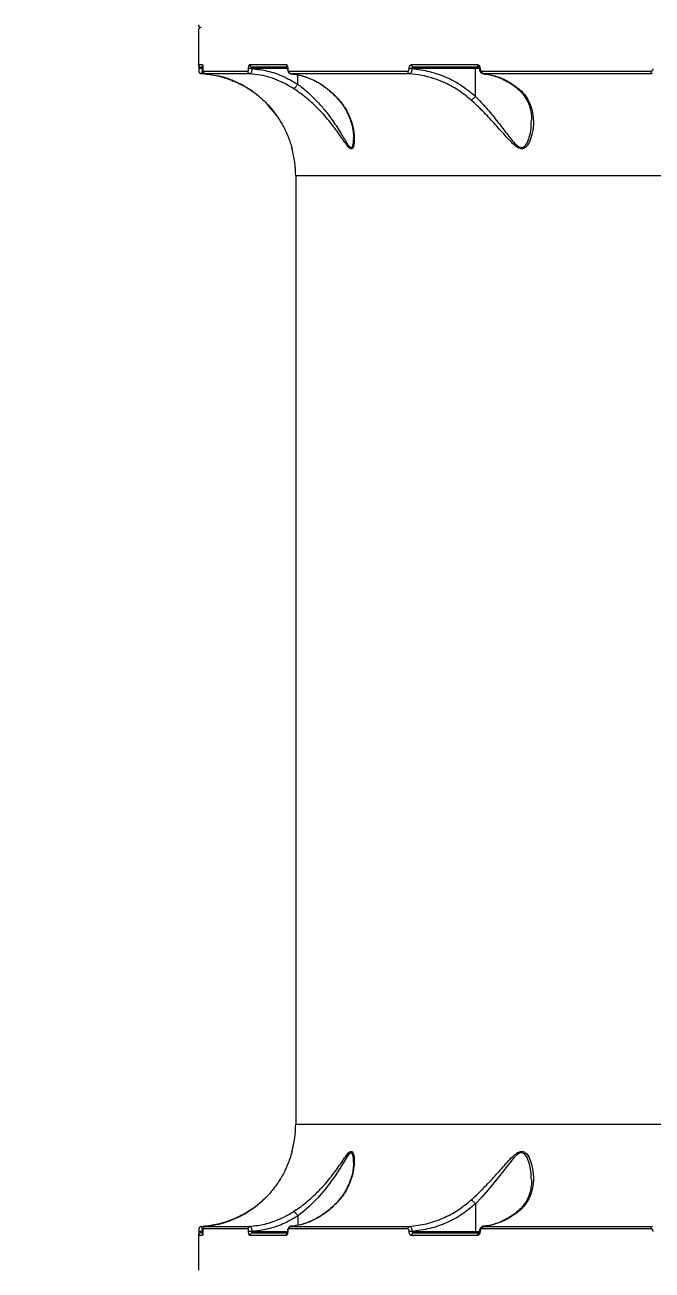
# Model space of a CAD drawing. Header units: millimetres. Extents: x -8422 to 28150, y -6982 to 5510.
# Drawn here: x -1076.4 to -831.5, y 20 to 506 of the extents above; entities that cross this region are included whole.
import ezdxf

# ---------------------------------------------------------------- set-up
doc = ezdxf.new("R2010")
doc.units = ezdxf.units.MM
for name, color, linetype in [('DIKOM_ОБЪЕКТ', 7, 'Continuous'), ('DIKOM_РАЗМЕР_ЗОНА', 7, 'Continuous'), ('DIKOM_РАЗМЕР_ОБЪЕКТА', 7, 'Continuous')]:
    doc.layers.add(name, color=color, linetype=linetype)
doc.styles.add('style1', font='arial.ttf', dxfattribs={"width": 0.8})
doc.dimstyles.new('1-50', dxfattribs={"dimtxt": 300, "dimasz": 200, "dimexe": 100, "dimexo": 0, "dimgap": 100, "dimtad": 1, "dimdec": 0, "dimtxsty": 'style1', "dimcen": 0, "dimclrd": 7, "dimclre": 7, "dimadec": 1, "dimazin": 2, "dimtfac": 1, "dimtdec": 0, "dimtmove": 1, "dimatfit": 3, "dimfxl": 0, "dimlwd": 25, "dimlwe": 18, "dimarcsym": 0})

# ---------------------------------------------------------------- blocks, each defined once
blk = doc.blocks.new('*D0')
at = {"layer": 'Defpoints', "color": 0, "transparency": 16777216}
for p in [(1363.27, 4015), (-6010.96, -2710.04), (-2661.52, -2710.04)]:
    blk.add_point(p, dxfattribs=at)
at = {"layer": 'DIKOM_РАЗМЕР_ОБЪЕКТА', "color": 7, "lineweight": 18, "transparency": 16777216}
for p, q in [((1363.27, 4015), (-6110.96, 4015)), ((-2661.52, -2710.04), (-6110.96, -2710.04))]:
    blk.add_line(p, q, dxfattribs=at)
at = {"layer": 'DIKOM_РАЗМЕР_ОБЪЕКТА', "color": 7, "lineweight": 25, "transparency": 16777216}
blk.add_line((-6010.96, 3815), (-6010.96, -2510.04), dxfattribs=at)
at = {"layer": 'DIKOM_РАЗМЕР_ОБЪЕКТА', "color": 7, "transparency": 16777216}
for points in [[(-6044.3, 3815), (-5977.63, 3815), (-6010.96, 4015)], [(-6044.3, -2510.04), (-5977.63, -2510.04), (-6010.96, -2710.04)]]:
    blk.add_solid(points, dxfattribs=at)
at = {"layer": 'DIKOM_РАЗМЕР_ОБЪЕКТА', "color": 0, "transparency": 16777216, "insert": (-6264.14, 652.48), "char_height": 300, "attachment_point": 5, "rotation": 90, "style": 'style1'}
blk.add_mtext('6700', dxfattribs=at)
blk = doc.blocks.new('*D1')
at = {"layer": 'Defpoints', "color": 0, "transparency": 16777216}
for p in [(-5348.28, 1737.01), (6047.45, 1360.22), (6047.45, -3315.33)]:
    blk.add_point(p, dxfattribs=at)
at = {"layer": 'DIKOM_РАЗМЕР_ОБЪЕКТА', "color": 7, "lineweight": 18, "transparency": 16777216}
for p, q in [((-5348.28, 1737.01), (-5348.28, -3415.33)), ((6047.45, 1360.22), (6047.45, -3415.33))]:
    blk.add_line(p, q, dxfattribs=at)
at = {"layer": 'DIKOM_РАЗМЕР_ОБЪЕКТА', "color": 7, "lineweight": 25, "transparency": 16777216}
blk.add_line((-5148.28, -3315.33), (5847.45, -3315.33), dxfattribs=at)
at = {"layer": 'DIKOM_РАЗМЕР_ОБЪЕКТА', "color": 7, "transparency": 16777216}
for points in [[(-5148.28, -3282), (-5148.28, -3348.67), (-5348.28, -3315.33)], [(5847.45, -3282), (5847.45, -3348.67), (6047.45, -3315.33)]]:
    blk.add_solid(points, dxfattribs=at)
at = {"layer": 'DIKOM_РАЗМЕР_ОБЪЕКТА', "color": 0, "transparency": 16777216, "insert": (349.59, -3062.16), "char_height": 300, "attachment_point": 5, "style": 'style1'}
blk.add_mtext('11400', dxfattribs=at)
blk = doc.blocks.new('*D2')
at = {"layer": 'Defpoints', "color": 0, "transparency": 16777216}
for p in [(8043.93, 833.91), (-7345.5, 649.01), (8043.93, -5007.33)]:
    blk.add_point(p, dxfattribs=at)
at = {"layer": 'DIKOM_РАЗМЕР_ЗОНА', "color": 7, "lineweight": 18, "transparency": 16777216}
for p, q in [((8043.93, 833.91), (8043.93, -5107.33)), ((-7345.5, 649.01), (-7345.5, -5107.33))]:
    blk.add_line(p, q, dxfattribs=at)
at = {"layer": 'DIKOM_РАЗМЕР_ЗОНА', "color": 7, "lineweight": 25, "transparency": 16777216}
blk.add_line((-7145.5, -5007.33), (7843.93, -5007.33), dxfattribs=at)
at = {"layer": 'DIKOM_РАЗМЕР_ЗОНА', "color": 7, "transparency": 16777216}
for points in [[(-7145.5, -4974), (-7145.5, -5040.67), (-7345.5, -5007.33)], [(7843.93, -4974), (7843.93, -5040.67), (8043.93, -5007.33)]]:
    blk.add_solid(points, dxfattribs=at)
at = {"layer": 'DIKOM_РАЗМЕР_ЗОНА', "color": 0, "transparency": 16777216, "insert": (349.22, -4754.16), "char_height": 300, "attachment_point": 5, "style": 'style1'}
blk.add_mtext('15400', dxfattribs=at)
blk = doc.blocks.new('*D3')
at = {"layer": 'Defpoints', "color": 0, "transparency": 16777216}
for p in [(620.22, 5510), (-7971.96, -4607.49), (-3279.17, -4607.49)]:
    blk.add_point(p, dxfattribs=at)
at = {"layer": 'DIKOM_РАЗМЕР_ЗОНА', "color": 7, "lineweight": 18, "transparency": 16777216}
for p, q in [((620.22, 5510), (-8071.96, 5510)), ((-3279.17, -4607.49), (-8071.96, -4607.49))]:
    blk.add_line(p, q, dxfattribs=at)
at = {"layer": 'DIKOM_РАЗМЕР_ЗОНА', "color": 7, "lineweight": 25, "transparency": 16777216}
blk.add_line((-7971.96, 5310), (-7971.96, -4407.49), dxfattribs=at)
at = {"layer": 'DIKOM_РАЗМЕР_ЗОНА', "color": 7, "transparency": 16777216}
for points in [[(-8005.3, 5310), (-7938.63, 5310), (-7971.96, 5510)], [(-8005.3, -4407.49), (-7938.63, -4407.49), (-7971.96, -4607.49)]]:
    blk.add_solid(points, dxfattribs=at)
at = {"layer": 'DIKOM_РАЗМЕР_ЗОНА', "color": 0, "transparency": 16777216, "insert": (-8225.14, 451.25), "char_height": 300, "attachment_point": 5, "rotation": 90, "style": 'style1'}
blk.add_mtext('10100', dxfattribs=at)

msp = doc.modelspace()

# ---------------------------------------------------------------- linework, layer by layer
at = {"layer": 'DIKOM_ОБЪЕКТ', "color": 7, "linetype": 'Continuous', "lineweight": 15}
for p, q in [((-1008.67, 504), (-1008.67, 490.5)), ((-1008.67, 490.5), (-1007.07, 490.5)), ((-1008.5, 489), (-1008.5, 488.97)), ((-1007.16, 489), (-1008.5, 489)), ((-1007.16, 488.97), (-1008.5, 488.97)), ((-1007.09, 489.5), (-1007.67, 489.5)), ((-1007.16, 489), (-1007.16, 488.97)), ((-1006.91, 489), (-1007.16, 489)), ((-1007.16, 488.97), (-1006.91, 488.93)), ((-1006.91, 489), (-1006.91, 488.9)), ((-1006.91, 489), (-1006.91, 488.9)), ((-1006.91, 489), (-1006.91, 489)), ((-1006.91, 488.9), (-1006.91, 488.9)), ((-1006.8, 487.94), (-989.37, 487.94)), ((-988.48, 486.94), (-1005.87, 486.94)), ((-989.06, 488.95), (-989.06, 489)), ((-987.78, 489), (-989.06, 489)), ((-987.78, 488.95), (-989.06, 488.95)), ((-988.61, 490.5), (-974.4, 490.5)), ((-987.78, 489), (-987.78, 488.95)), ((-973.86, 489), (-987.78, 489)), ((-974.04, 489.5), (-987.65, 489.5)), ((-973.86, 489), (-973.86, 488.92)), ((-973.86, 489), (-973.78, 489)), ((-973.86, 488.92), (-973.78, 488.92)), ((-973.78, 489), (-973.78, 488.92)), ((-973.37, 487.94), (-926.98, 487.94)), ((-926.23, 486.94), (-972.52, 486.94)), ((-969.9, 482.89), (-969.9, 486.51)), ((-926.37, 488.92), (-926.37, 489)), ((-925.24, 489), (-926.37, 489)), ((-925.24, 488.92), (-926.37, 488.92)), ((-925.43, 490.5), (-899.71, 490.5)), ((-925.24, 489), (-925.24, 488.92)), ((-900.44, 489), (-925.24, 489)), ((-898.97, 489.5), (-924.63, 489.5)), ((-900.44, 478.11), (-900.44, 489)), ((-898.97, 489), (-900.44, 489)), ((-898.96, 489), (-898.96, 488.95)), ((-898.96, 489), (-898.7, 489)), ((-898.96, 488.95), (-898.7, 488.95)), ((-898.7, 489), (-898.7, 488.95)), ((-898.02, 487.94), (-832.04, 487.94)), ((-897.43, 486.89), (-896.77, 486.82)), ((-831.5, 486.94), (-897.33, 486.94)), ((-978.1, 470.61), (-981.64, 474.91)), ((-970.67, 447.05), (-970.67, 76.95)), ((-650.52, 447.05), (-970.67, 447.05)), ((-970.67, 76.95), (-650.52, 76.95)), ((-948.11, 62.13), (-948.11, 62.55)), ((-900.44, 45.89), (-900.44, 35)), ((-969.9, 41.11), (-969.9, 37.48)), ((-1008.5, 35.03), (-1008.5, 35)), ((-1007.16, 35.03), (-1008.5, 35.03)), ((-1007.16, 35), (-1008.5, 35)), ((-1007.67, 34.5), (-1007.06, 34.5)), ((-1006.91, 35.07), (-1007.16, 35.03)), ((-1007.16, 35.03), (-1007.16, 35)), ((-1007.16, 35), (-1006.91, 35)), ((-1006.91, 35.1), (-1006.91, 35)), ((-1006.91, 35.1), (-1006.91, 35)), ((-1006.91, 35.1), (-1006.91, 35.1)), ((-1006.91, 35), (-1006.91, 35)), ((-989.37, 36.06), (-1006.8, 36.06)), ((-1005.87, 37.06), (-988.48, 37.06)), ((-989.06, 35), (-989.06, 35.06)), ((-987.78, 35.06), (-989.06, 35.06)), ((-987.78, 35), (-989.06, 35)), ((-987.78, 35.06), (-987.78, 35)), ((-987.78, 35), (-973.86, 35)), ((-987.65, 34.5), (-974.03, 34.5)), ((-973.86, 35.08), (-973.86, 35)), ((-973.86, 35.08), (-973.86, 35.08)), ((-973.86, 35.08), (-973.78, 35.08)), ((-973.86, 35), (-973.78, 35)), ((-973.78, 35.08), (-973.78, 35)), ((-926.98, 36.06), (-973.37, 36.06)), ((-972.52, 37.06), (-926.23, 37.06)), ((-926.37, 35), (-926.37, 35.08)), ((-925.24, 35.08), (-926.37, 35.08)), ((-925.24, 35), (-926.37, 35)), ((-925.24, 35.08), (-925.24, 35)), ((-925.24, 35), (-900.44, 35)), ((-924.63, 34.5), (-898.97, 34.5)), ((-900.44, 35), (-898.99, 35)), ((-898.96, 35.06), (-898.96, 35)), ((-898.96, 35.06), (-898.7, 35.06)), ((-898.96, 35), (-898.7, 35)), ((-898.7, 35.06), (-898.7, 35)), ((-832.04, 36.06), (-898.02, 36.06)), ((-897.33, 37.06), (-831.5, 37.06)), ((-1008.67, 33.5), (-1008.67, 20)), ((-1007.07, 33.5), (-1008.67, 33.5)), ((-974.4, 33.5), (-988.61, 33.5)), ((-899.71, 33.5), (-925.43, 33.5))]:
    msp.add_line(p, q, dxfattribs=at)
at = {"layer": 'DIKOM_ОБЪЕКТ', "color": 7, "linetype": 'Continuous', "lineweight": 15, "flags": 128}
for points in [[(-1007.54, 486.94), (-1007.72, 486.97), (-1007.89, 487.03)], [(-900.28, 489.5), (-900.31, 489.49), (-900.34, 489.46), (-900.37, 489.42), (-900.39, 489.35), (-900.41, 489.28), (-900.43, 489.19), (-900.44, 489.1), (-900.44, 489)], [(-948.11, 62.55), (-948.11, 63.66), (-948.47, 65.31), (-948.87, 65.79), (-949.41, 65.69), (-949.42, 65.69), (-949.61, 65.54), (-950.59, 64.33), (-952.19, 61.75), (-955.28, 56.81), (-958.89, 51.81), (-962.03, 48.15), (-965.49, 44.71), (-967.67, 42.84), (-969.9, 41.12), (-969.9, 41.12), (-969.9, 41.12)], [(-878.7, 55.44), (-878.7, 57.74), (-879.21, 60.95), (-880.26, 63.92), (-881.35, 65.4), (-882.32, 65.82), (-883.25, 65.64), (-883.51, 65.51), (-884.58, 64.72), (-885.61, 63.67), (-887.59, 61.27), (-891.43, 56.32), (-895.47, 51.34), (-897.92, 48.56), (-900.44, 45.89), (-900.44, 45.89), (-900.44, 45.89)], [(-900.28, 34.5), (-900.31, 34.51), (-900.34, 34.54), (-900.37, 34.58), (-900.39, 34.65), (-900.41, 34.72), (-900.43, 34.81), (-900.44, 34.9), (-900.44, 35)]]:
    msp.add_lwpolyline(points, dxfattribs=at)
at = {"layer": 'DIKOM_ОБЪЕКТ', "color": 7, "linetype": 'Continuous', "lineweight": 15}
for centre, radius, start, end in [((-1007.67, 506), 1, 180, 270), ((-1007.67, 504), 1, 90, 180), ((-1007.67, 490.5), 1, 180, 270), ((-1006.07, 490.5), 1, 179.9853, 204.5256), ((-1005.8, 487.94), 0.998, 179.8855, 265.6629), ((-988.38, 487.92), 0.982, 178.8205, 264.3015), ((-987.63, 490.48), 0.977, 178.6311, 268.5653), ((-973.38, 490.49), 1.03, 179.3629, 232.1638), ((-972.4, 487.9), 0.968, 177.8477, 262.962), ((-926.05, 487.86), 0.937, 175.1495, 258.485), ((-924.52, 490.41), 0.917, 174.4158, 263.0303), ((-898.82, 490.39), 0.9, 172.7949, 260.2522), ((-897.1, 487.84), 0.925, 173.5907, 255.1923), ((-831.12, 487.79), 0.928, 170.7148, 245.8918), ((-1010.67, 447.05), 40, 0, 15.4022), ((-1010.67, 76.95), 40, 344.5152, 0), ((-1007.67, 33.5), 1, 90, 180), ((-1005.8, 36.06), 0.998, 94.3381, 180.1152), ((-988.38, 36.08), 0.982, 95.6996, 181.1802), ((-987.63, 33.52), 0.977, 91.4379, 181.3674), ((-973.38, 33.51), 1.03, 127.7006, 180.639), ((-972.4, 36.1), 0.968, 97.039, 182.1529), ((-926.05, 36.14), 0.937, 101.5161, 184.851), ((-924.52, 33.59), 0.918, 96.9731, 185.5824), ((-898.77, 33.6), 0.947, 110.9659, 185.9489), ((-897.1, 36.16), 0.925, 104.8088, 186.4097), ((-831.12, 36.21), 0.929, 114.1094, 189.2854), ((-1006.07, 33.5), 1, 153.2263, 180.0081)]:
    msp.add_arc(centre, radius, start, end, dxfattribs=at)
for points, knots in [([(-1008.51, 490.03), (-1008.51, 489.92), (-1008.5, 489.68), (-1008.5, 489.28), (-1008.5, 489.03), (-1008.5, 488.95)], [0, 0, 0, 0, 0.373523, 0.810569, 1, 1, 1, 1]), ([(-1008.5, 488.97), (-1008.5, 488.86), (-1008.5, 488.62), (-1008.49, 488.29), (-1008.48, 488.05), (-1008.47, 487.91), (-1008.46, 487.8), (-1008.43, 487.66), (-1008.35, 487.45), (-1008.18, 487.21), (-1007.99, 487.09), (-1007.89, 487.03)], [0, 0, 0, 0, 0.12573, 0.273067, 0.436198, 0.541457, 0.605489, 0.6583, 0.741136, 0.860204, 1, 1, 1, 1]), ([(-1007.54, 489.5), (-1007.5, 489.49), (-1007.41, 489.48), (-1007.3, 489.39), (-1007.22, 489.27), (-1007.18, 489.15), (-1007.17, 489.07), (-1007.17, 489.03), (-1007.16, 489)], [0, 0, 0, 0, 0.26856, 0.52289, 0.74262, 0.869101, 0.92425, 1, 1, 1, 1]), ([(-1007.16, 488.97), (-1007.17, 488.87), (-1007.18, 488.53), (-1007.23, 487.97), (-1007.31, 487.4), (-1007.43, 487.01), (-1007.5, 486.97), (-1007.54, 486.94)], [0, 0, 0, 0, 0.094274, 0.312293, 0.541188, 0.77141, 1, 1, 1, 1]), ([(-995.42, 484.18), (-995.75, 484.31), (-997.83, 485.11), (-1001.84, 486.29), (-1005.62, 486.72), (-1007.54, 486.94)], [0, 0, 0, 0, 0.08499, 0.533467, 1, 1, 1, 1]), ([(-1007.07, 490.5), (-1007.07, 490.5), (-1007.05, 490.5), (-1007.01, 490.41), (-1006.96, 490.16), (-1006.93, 489.83), (-1006.91, 489.44), (-1006.91, 489.15), (-1006.91, 489)], [0, 0, 0, 0, 0.039237, 0.287234, 0.495194, 0.671, 0.835313, 1, 1, 1, 1]), ([(-1006.98, 490.12), (-1006.98, 490.12), (-1006.98, 490.12), (-1006.96, 490.03), (-1006.94, 489.81), (-1006.92, 489.47), (-1006.91, 489.13), (-1006.91, 488.94), (-1006.91, 488.88)], [0, 0, 0, 0, 0.074208, 0.226503, 0.443444, 0.694875, 0.900924, 1, 1, 1, 1]), ([(-1006.91, 488.9), (-1006.91, 488.88), (-1006.91, 488.74), (-1006.9, 488.46), (-1006.87, 488.09), (-1006.84, 487.83), (-1006.75, 487.55), (-1006.59, 487.29), (-1006.33, 487.07), (-1006.07, 486.95), (-1005.91, 486.96), (-1005.87, 486.96)], [0, 0, 0, 0, 0.016944, 0.153701, 0.294819, 0.484072, 0.589255, 0.710597, 0.826239, 0.955558, 1, 1, 1, 1]), ([(-1006.91, 488.9), (-1006.9, 488.8), (-1006.9, 488.61), (-1006.89, 488.36), (-1006.87, 488.15), (-1006.84, 487.99), (-1006.81, 487.94), (-1006.8, 487.94), (-1006.8, 487.94)], [0, 0, 0, 0, 0.167323, 0.334462, 0.509124, 0.713067, 0.957728, 1, 1, 1, 1]), ([(-1005.87, 486.94), (-1003.58, 486.63), (-1000.12, 486.17), (-995.61, 484.6), (-991.62, 482.8), (-987.14, 480.04), (-983.16, 476.63), (-980.18, 473.41), (-978.81, 471.57), (-978.13, 470.66)], [0, 0, 0, 0, 0.222715, 0.336734, 0.450748, 0.631004, 0.813277, 0.906646, 1, 1, 1, 1]), ([(-989.37, 487.94), (-989.33, 487.95), (-989.26, 487.97), (-989.17, 488.15), (-989.1, 488.4), (-989.07, 488.68), (-989.06, 488.87), (-989.06, 488.95)], [0, 0, 0, 0, 0.214286, 0.428444, 0.642926, 0.857736, 1, 1, 1, 1]), ([(-989.06, 489), (-989.06, 489.11), (-989.06, 489.39), (-989, 489.81), (-988.9, 490.19), (-988.76, 490.45), (-988.66, 490.48), (-988.61, 490.5)], [0, 0, 0, 0, 0.140791, 0.355288, 0.570037, 0.784958, 1, 1, 1, 1]), ([(-987.78, 488.95), (-987.79, 488.8), (-987.81, 488.42), (-987.9, 487.86), (-988.06, 487.35), (-988.27, 487.01), (-988.41, 486.96), (-988.48, 486.94)], [0, 0, 0, 0, 0.142392, 0.357271, 0.571679, 0.785744, 1, 1, 1, 1]), ([(-971.55, 481.18), (-973.35, 482.22), (-976.27, 483.93), (-980.67, 485.51), (-984.5, 486.5), (-987.14, 486.79), (-988.48, 486.94)], [0, 0, 0, 0, 0.342217, 0.557268, 0.774602, 1, 1, 1, 1]), ([(-987.65, 489.5), (-987.67, 489.49), (-987.7, 489.48), (-987.73, 489.4), (-987.76, 489.27), (-987.78, 489.13), (-987.78, 489.04), (-987.78, 489)], [0, 0, 0, 0, 0.215077, 0.430054, 0.644813, 0.859285, 1, 1, 1, 1]), ([(-987.78, 488.95), (-985.73, 488.69), (-981.59, 488.17), (-975.53, 486.14), (-971.79, 483.98), (-969.9, 482.89)], [0, 0, 0, 0, 0.325731, 0.659682, 1, 1, 1, 1]), ([(-974.4, 490.5), (-974.35, 490.49), (-974.23, 490.47), (-974.05, 490.26), (-973.9, 489.92), (-973.8, 489.49), (-973.78, 489.16), (-973.78, 489)], [0, 0, 0, 0, 0.174178, 0.389575, 0.595799, 0.797869, 1, 1, 1, 1]), ([(-973.99, 489.72), (-973.99, 489.72), (-973.99, 489.73), (-973.97, 489.69), (-973.94, 489.59), (-973.89, 489.42), (-973.86, 489.21), (-973.86, 489.06), (-973.86, 489)], [0, 0, 0, 0, 0.011668, 0.190189, 0.368133, 0.594781, 0.834589, 1, 1, 1, 1]), ([(-973.86, 488.92), (-973.86, 488.88), (-973.87, 488.61), (-973.78, 488.08), (-973.54, 487.51), (-973.12, 487.12), (-972.77, 486.95), (-972.56, 486.96), (-972.5, 486.96)], [0, 0, 0, 0, 0.043283, 0.284763, 0.576455, 0.763443, 0.93492, 1, 1, 1, 1]), ([(-973.78, 488.92), (-973.77, 488.81), (-973.77, 488.6), (-973.7, 488.31), (-973.6, 488.09), (-973.48, 487.96), (-973.4, 487.95), (-973.37, 487.94)], [0, 0, 0, 0, 0.203979, 0.408009, 0.613526, 0.826531, 1, 1, 1, 1]), ([(-972.56, 486.91), (-972.05, 486.87), (-970.61, 486.74), (-969.01, 486.42), (-967.94, 486.05), (-967.76, 485.99)], [0, 0, 0, 0, 0.319655, 0.889824, 1, 1, 1, 1]), ([(-972.52, 486.94), (-970.71, 486.66), (-967.05, 486.08), (-962.03, 483.76), (-957.47, 480.66), (-954.92, 477.99), (-953.64, 476.63)], [0, 0, 0, 0, 0.262566, 0.532664, 0.763648, 1, 1, 1, 1]), ([(-926.98, 487.94), (-926.91, 487.95), (-926.77, 487.97), (-926.58, 488.16), (-926.44, 488.42), (-926.38, 488.69), (-926.37, 488.86), (-926.37, 488.92)], [0, 0, 0, 0, 0.228834, 0.457846, 0.678516, 0.88835, 1, 1, 1, 1]), ([(-926.37, 489), (-926.37, 489.09), (-926.36, 489.34), (-926.26, 489.76), (-926.05, 490.17), (-925.76, 490.45), (-925.54, 490.48), (-925.43, 490.5)], [0, 0, 0, 0, 0.108291, 0.320438, 0.543064, 0.771567, 1, 1, 1, 1]), ([(-925.24, 488.92), (-925.25, 488.8), (-925.27, 488.47), (-925.38, 487.92), (-925.61, 487.39), (-925.9, 487.02), (-926.12, 486.97), (-926.23, 486.94)], [0, 0, 0, 0, 0.113175, 0.325933, 0.547981, 0.775438, 1, 1, 1, 1]), ([(-902.16, 476.63), (-903.83, 478), (-907.2, 480.78), (-912.28, 483.45), (-917.07, 485.26), (-921.48, 486.43), (-924.64, 486.77), (-926.23, 486.94)], [0, 0, 0, 0, 0.239877, 0.485874, 0.639422, 0.818548, 1, 1, 1, 1]), ([(-924.63, 489.5), (-924.7, 489.49), (-924.84, 489.48), (-925.02, 489.39), (-925.16, 489.27), (-925.21, 489.16), (-925.23, 489.07), (-925.24, 489.03), (-925.24, 489)], [0, 0, 0, 0, 0.255333, 0.4989, 0.716727, 0.861637, 0.907019, 1, 1, 1, 1]), ([(-925.24, 488.92), (-922.96, 488.63), (-918.36, 488.04), (-911.85, 485.72), (-905.73, 482.5), (-902.22, 479.59), (-900.44, 478.11)], [0, 0, 0, 0, 0.251653, 0.509861, 0.75187, 1, 1, 1, 1]), ([(-899.71, 490.5), (-899.6, 490.48), (-899.37, 490.45), (-899.06, 490.19), (-898.84, 489.81), (-898.71, 489.39), (-898.7, 489.11), (-898.7, 489)], [0, 0, 0, 0, 0.215041, 0.429959, 0.644712, 0.859209, 1, 1, 1, 1]), ([(-899.11, 489.53), (-899.11, 489.54), (-899.11, 489.54), (-899.06, 489.47), (-899.01, 489.35), (-898.97, 489.19), (-898.96, 489.06), (-898.96, 489)], [0, 0, 0, 0, 0.188991, 0.390814, 0.581527, 0.792595, 1, 1, 1, 1]), ([(-898.96, 488.95), (-898.96, 488.95), (-898.98, 488.69), (-898.87, 488.18), (-898.55, 487.55), (-898.07, 487.14), (-897.63, 486.94), (-897.36, 486.96), (-897.29, 486.97)], [0, 0, 0, 0, 0.000341, 0.259951, 0.504611, 0.721735, 0.922686, 1, 1, 1, 1]), ([(-898.7, 488.95), (-898.69, 488.87), (-898.68, 488.68), (-898.6, 488.4), (-898.45, 488.15), (-898.25, 487.97), (-898.09, 487.95), (-898.02, 487.94)], [0, 0, 0, 0, 0.142263, 0.35707, 0.571556, 0.785704, 1, 1, 1, 1]), ([(-897.33, 486.94), (-895.63, 486.66), (-892.18, 486.1), (-887.59, 484.02), (-884.88, 482.03), (-883.7, 481.18)], [0, 0, 0, 0, 0.355859, 0.72148, 1, 1, 1, 1]), ([(-896.77, 486.82), (-896.47, 486.79), (-895.29, 486.67), (-893.26, 486.14), (-890.69, 485.24), (-888.18, 484), (-886.01, 482.68), (-884.73, 481.66), (-884.22, 481.25)], [0, 0, 0, 0, 0.069186, 0.26744, 0.466936, 0.667151, 0.867465, 1, 1, 1, 1]), ([(-832.04, 487.94), (-831.9, 487.96), (-831.66, 487.98), (-831.36, 488.19), (-831.17, 488.45), (-831.08, 488.7), (-831.08, 488.85), (-831.07, 488.9)], [0, 0, 0, 0, 0.302577, 0.534675, 0.725453, 0.917095, 1, 1, 1, 1]), ([(-995.42, 484.18), (-995.41, 484.18), (-995.35, 484.15), (-995.24, 484.15), (-995.11, 484.27), (-995.08, 484.3)], [0, 0, 0, 0, 0.092632, 0.74785, 1, 1, 1, 1]), ([(-985.32, 478.27), (-986.07, 478.87), (-987.66, 480.15), (-990.38, 481.81), (-993.03, 483.2), (-994.71, 483.89), (-995.42, 484.18)], [0, 0, 0, 0, 0.247109, 0.522771, 0.798172, 1, 1, 1, 1]), ([(-969.9, 482.88), (-970.02, 482.69), (-970.25, 482.3), (-970.66, 481.79), (-971.05, 481.41), (-971.33, 481.22), (-971.48, 481.18), (-971.54, 481.18), (-971.55, 481.18)], [0, 0, 0, 0, 0.212704, 0.425402, 0.638106, 0.850806, 0.961912, 1, 1, 1, 1]), ([(-953.64, 476.63), (-952.73, 475.46), (-950.74, 472.88), (-948.88, 468.55), (-947.93, 464.49), (-947.75, 461.52), (-947.86, 459.69), (-948.1, 458.51), (-948.53, 457.71), (-949.01, 457.59), (-949.65, 457.88), (-950.54, 458.79), (-951.83, 460.6), (-953.82, 463.54), (-956.67, 467.46), (-960.31, 471.75), (-963.99, 475.37), (-967.6, 478.48), (-970.19, 480.25), (-971.55, 481.18)], [0, 0, 0, 0, 0.079015, 0.173492, 0.268053, 0.32872, 0.361361, 0.393895, 0.422326, 0.451312, 0.459935, 0.498982, 0.545108, 0.591441, 0.689035, 0.786595, 0.855573, 0.924449, 1, 1, 1, 1]), ([(-969.9, 482.89), (-969.9, 482.88), (-969.9, 482.88), (-969.9, 482.88), (-969.9, 482.88)], [0, 0, 0, 0, 0.61646, 1, 1, 1, 1]), ([(-969.9, 482.88), (-969.9, 482.88), (-968.63, 481.96), (-966.2, 480.02), (-962.84, 476.8), (-959.46, 473.01), (-956.08, 468.54), (-953.48, 464.42), (-951.64, 461.33), (-950.47, 459.42), (-949.66, 458.42), (-949.12, 458.15), (-948.87, 458.17), (-948.55, 458.46), (-948.27, 459.1), (-948.1, 460.35), (-948.01, 461.32), (-948.05, 461.87), (-948.05, 461.88)], [0, 0, 0, 0, 0.000049, 0.113397, 0.216783, 0.322678, 0.468993, 0.619056, 0.686977, 0.756037, 0.811114, 0.822975, 0.853642, 0.862829, 0.902827, 0.950063, 0.998418, 1, 1, 1, 1]), ([(-967.76, 485.99), (-967.04, 485.76), (-965.41, 485.26), (-962.95, 484.1), (-960.42, 482.61), (-958.02, 480.83), (-955.83, 478.91), (-954.52, 477.46), (-953.91, 476.78)], [0, 0, 0, 0, 0.144217, 0.322803, 0.500387, 0.675209, 0.84903, 1, 1, 1, 1]), ([(-883.7, 481.18), (-882.92, 480.46), (-881.22, 478.91), (-879.49, 476.12), (-878.2, 472.59), (-877.68, 468.43), (-878.1, 464.25), (-879, 461.18), (-879.95, 459.27), (-880.87, 458.15), (-881.71, 457.71), (-882.53, 457.61), (-883.52, 457.8), (-885.13, 458.89), (-886.97, 460.68), (-889.64, 463.67), (-893.15, 467.62), (-896.85, 471.57), (-899.89, 474.55), (-901.4, 475.94), (-902.16, 476.63)], [0, 0, 0, 0, 0.059052, 0.127726, 0.196513, 0.291305, 0.386176, 0.452748, 0.486921, 0.520896, 0.548901, 0.554238, 0.580032, 0.615194, 0.662239, 0.709493, 0.807574, 0.905611, 0.952815, 1, 1, 1, 1]), ([(-884.23, 481.27), (-884.16, 481.22), (-883.55, 480.76), (-882.59, 479.77), (-881.36, 478.28), (-880.33, 476.6), (-879.51, 474.73), (-878.95, 472.68), (-878.62, 470.68), (-878.62, 469.36), (-878.61, 468.8)], [0, 0, 0, 0, 0.016489, 0.140998, 0.273676, 0.415074, 0.564382, 0.719634, 0.879109, 1, 1, 1, 1]), ([(-883.7, 481.18), (-883.73, 481.18), (-883.83, 481.18), (-884.01, 481.2), (-884.11, 481.29), (-884.16, 481.33)], [0, 0, 0, 0, 0.14355, 0.562308, 1, 1, 1, 1]), ([(-953.92, 476.76), (-953.59, 476.37), (-952.7, 475.36), (-951.52, 473.59), (-950.34, 471.45), (-949.37, 469.14), (-948.65, 466.76), (-948.22, 464.49), (-948.05, 462.88), (-948.06, 462.07), (-948.06, 461.88)], [0, 0, 0, 0, 0.084218, 0.220551, 0.365113, 0.517126, 0.677156, 0.824013, 0.959095, 1, 1, 1, 1]), ([(-953.64, 476.63), (-953.68, 476.65), (-953.78, 476.68), (-953.85, 476.75), (-953.89, 476.8)], [0, 0, 0, 0, 0.397107, 1, 1, 1, 1]), ([(-900.44, 478.11), (-900.59, 477.94), (-900.88, 477.6), (-901.36, 477.15), (-901.76, 476.84), (-902.01, 476.69), (-902.12, 476.65), (-902.16, 476.63)], [0, 0, 0, 0, 0.248797, 0.497594, 0.746391, 0.912695, 1, 1, 1, 1]), ([(-900.44, 478.11), (-900.44, 478.11), (-900.44, 478.11), (-900.44, 478.11), (-900.44, 478.11), (-900.44, 478.11)], [0, 0, 0, 0, 0.471682, 0.861751, 1, 1, 1, 1]), ([(-900.44, 478.11), (-900.44, 478.11), (-899.08, 476.63), (-896.2, 473.63), (-892.18, 468.7), (-889.02, 464.56), (-886.57, 461.41), (-884.93, 459.53), (-883.47, 458.35), (-882.57, 458.14), (-881.84, 458.25), (-881.08, 458.72), (-880.29, 459.9), (-879.47, 461.9), (-878.74, 464.91), (-878.67, 467.42), (-878.64, 468.81)], [0, 0, 0, 0, 0.000024, 0.138412, 0.280473, 0.426234, 0.493221, 0.56132, 0.609421, 0.643607, 0.650668, 0.688219, 0.735208, 0.784065, 0.88062, 1, 1, 1, 1]), ([(-978.13, 470.66), (-977.14, 469.13), (-975.18, 466.09), (-973.54, 462.24), (-972.69, 459.73), (-972.32, 458.47), (-972.13, 457.79), (-972.07, 457.54), (-972.13, 457.78), (-972.16, 457.88)], [0, 0, 0, 0, 0.281474, 0.562755, 0.713933, 0.791976, 0.869574, 0.945742, 1, 1, 1, 1]), ([(-972.12, 66.28), (-972.11, 66.29), (-972.11, 66.32), (-972.33, 65.46), (-972.74, 64.12), (-973.54, 61.79), (-974.9, 58.63), (-976.62, 55.53), (-977.82, 53.79), (-978.13, 53.34)], [0, 0, 0, 0, 0.062295, 0.162502, 0.281571, 0.401159, 0.656108, 0.911259, 1, 1, 1, 1]), ([(-971.55, 42.82), (-970.75, 43.36), (-969.16, 44.42), (-966.29, 46.63), (-963.06, 49.48), (-959.3, 53.36), (-955.71, 57.81), (-952.82, 61.92), (-950.87, 64.78), (-949.88, 65.92), (-949.24, 66.34), (-948.75, 66.42), (-948.18, 65.8), (-947.77, 64.03), (-947.75, 61.21), (-948.35, 57.39), (-949.73, 53.22), (-951.69, 49.73), (-953.23, 47.86), (-953.64, 47.37)], [0, 0, 0, 0, 0.044464, 0.088958, 0.163521, 0.238209, 0.336739, 0.435198, 0.493492, 0.532077, 0.540151, 0.566503, 0.592684, 0.638217, 0.708341, 0.77871, 0.872452, 0.966033, 1, 1, 1, 1]), ([(-902.16, 47.37), (-901.25, 48.21), (-899.43, 49.88), (-896.1, 53.2), (-892.3, 57.33), (-888.76, 61.35), (-886.29, 64), (-884.78, 65.35), (-883.54, 66.17), (-882.25, 66.48), (-880.92, 65.95), (-879.64, 64.33), (-878.6, 61.78), (-877.87, 58.13), (-877.75, 53.94), (-878.62, 49.9), (-880.18, 46.68), (-881.82, 44.48), (-883.18, 43.29), (-883.7, 42.82)], [0, 0, 0, 0, 0.05679, 0.113619, 0.211834, 0.310025, 0.362024, 0.388776, 0.41539, 0.445792, 0.474154, 0.516855, 0.581, 0.645392, 0.742194, 0.838842, 0.900143, 0.961361, 1, 1, 1, 1]), ([(-948.05, 62.55), (-948.05, 62.2), (-948.05, 61.28), (-948.21, 59.55), (-948.62, 57.36), (-949.34, 54.93), (-950.32, 52.57), (-951.54, 50.39), (-952.72, 48.64), (-953.61, 47.64), (-953.94, 47.26)], [0, 0, 0, 0, 0.073936, 0.193307, 0.337124, 0.48912, 0.647767, 0.786935, 0.919402, 1, 1, 1, 1]), ([(-878.61, 55.42), (-878.6, 55.23), (-878.56, 54.17), (-878.76, 52.33), (-879.25, 50.07), (-879.97, 48.1), (-880.91, 46.37), (-882.14, 44.75), (-883.27, 43.54), (-884.08, 42.92), (-884.28, 42.77)], [0, 0, 0, 0, 0.040482, 0.220154, 0.391131, 0.534153, 0.670331, 0.814409, 0.953262, 1, 1, 1, 1]), ([(-978.13, 53.34), (-979.04, 52.14), (-980.88, 49.71), (-983.96, 46.66), (-987.2, 44.02), (-990.59, 41.82), (-994.15, 40), (-997.85, 38.58), (-1001.78, 37.53), (-1004.47, 37.22), (-1005.87, 37.06)], [0, 0, 0, 0, 0.123685, 0.248896, 0.368955, 0.490744, 0.612546, 0.738056, 0.863571, 1, 1, 1, 1]), ([(-995.42, 39.82), (-994.83, 40.06), (-993.38, 40.65), (-991.05, 41.82), (-988.23, 43.49), (-985.39, 45.52), (-983.62, 47.17), (-982.79, 47.94)], [0, 0, 0, 0, 0.13095, 0.319207, 0.507583, 0.769406, 1, 1, 1, 1]), ([(-953.64, 47.37), (-954.89, 46.05), (-957.43, 43.37), (-961.31, 40.71), (-965.08, 38.83), (-968.65, 37.6), (-971.22, 37.24), (-972.52, 37.06)], [0, 0, 0, 0, 0.230865, 0.467175, 0.626569, 0.811992, 1, 1, 1, 1]), ([(-953.9, 47.21), (-954.56, 46.49), (-955.92, 45), (-958.16, 43.05), (-960.54, 41.32), (-963, 39.86), (-964.69, 39.13), (-965.51, 38.78)], [0, 0, 0, 0, 0.191871, 0.394112, 0.598201, 0.803909, 1, 1, 1, 1]), ([(-953.64, 47.37), (-953.68, 47.35), (-953.78, 47.32), (-953.85, 47.25), (-953.89, 47.2)], [0, 0, 0, 0, 0.393643, 1, 1, 1, 1]), ([(-926.23, 37.06), (-924.01, 37.33), (-919.51, 37.88), (-913.17, 40.1), (-907.25, 43.19), (-903.87, 45.96), (-902.16, 47.37)], [0, 0, 0, 0, 0.253607, 0.513976, 0.753973, 1, 1, 1, 1]), ([(-900.44, 45.89), (-902.17, 44.45), (-905.68, 41.53), (-911.74, 38.33), (-918.3, 35.98), (-922.91, 35.38), (-925.24, 35.08)], [0, 0, 0, 0, 0.241968, 0.490139, 0.741777, 1, 1, 1, 1]), ([(-902.16, 47.37), (-902.12, 47.35), (-902.01, 47.31), (-901.76, 47.16), (-901.36, 46.85), (-900.88, 46.4), (-900.59, 46.06), (-900.44, 45.89)], [0, 0, 0, 0, 0.087305, 0.253613, 0.502411, 0.751202, 1, 1, 1, 1]), ([(-900.44, 45.89), (-900.44, 45.89), (-900.44, 45.89), (-900.44, 45.89), (-900.44, 45.89), (-900.44, 45.89)], [0, 0, 0, 0, 0.371014, 0.889237, 1, 1, 1, 1]), ([(-1007.54, 37.06), (-1005.62, 37.28), (-1001.84, 37.71), (-997.83, 38.89), (-995.75, 39.69), (-995.42, 39.82)], [0, 0, 0, 0, 0.466534, 0.915012, 1, 1, 1, 1]), ([(-995.42, 39.82), (-995.41, 39.82), (-995.35, 39.85), (-995.24, 39.85), (-995.12, 39.74), (-995.09, 39.72)], [0, 0, 0, 0, 0.096019, 0.775148, 1, 1, 1, 1]), ([(-988.48, 37.06), (-986.55, 37.3), (-982.64, 37.79), (-977.67, 39.52), (-973.99, 41.31), (-972.22, 42.4), (-971.55, 42.82)], [0, 0, 0, 0, 0.324708, 0.657479, 0.869005, 1, 1, 1, 1]), ([(-969.9, 41.11), (-971.79, 40.02), (-975.48, 37.88), (-981.54, 35.84), (-985.68, 35.32), (-987.78, 35.06)], [0, 0, 0, 0, 0.340318, 0.666049, 1, 1, 1, 1]), ([(-971.55, 42.82), (-971.54, 42.82), (-971.48, 42.82), (-971.33, 42.78), (-971.05, 42.6), (-970.66, 42.21), (-970.25, 41.7), (-970.02, 41.31), (-969.9, 41.12)], [0, 0, 0, 0, 0.038088, 0.149194, 0.361896, 0.574593, 0.787297, 1, 1, 1, 1]), ([(-969.9, 41.12), (-969.9, 41.12), (-969.9, 41.12), (-969.9, 41.12), (-969.9, 41.11)], [0, 0, 0, 0, 0.612836, 1, 1, 1, 1]), ([(-884.23, 42.75), (-884.53, 42.5), (-885.58, 41.62), (-887.51, 40.39), (-889.98, 39.08), (-892.54, 38.08), (-895.03, 37.38), (-896.67, 37.18), (-897.43, 37.09)], [0, 0, 0, 0, 0.075739, 0.264264, 0.453968, 0.644426, 0.835167, 1, 1, 1, 1]), ([(-883.7, 42.82), (-885.05, 41.85), (-887.77, 39.87), (-891.8, 38.17), (-895.03, 37.33), (-896.74, 37.13), (-897.33, 37.06)], [0, 0, 0, 0, 0.318195, 0.643966, 0.875254, 1, 1, 1, 1]), ([(-883.7, 42.82), (-883.73, 42.82), (-883.83, 42.82), (-884.01, 42.8), (-884.11, 42.71), (-884.16, 42.67)], [0, 0, 0, 0, 0.143685, 0.562834, 1, 1, 1, 1]), ([(-1008.5, 35), (-1008.5, 34.99), (-1008.5, 34.81), (-1008.5, 34.47), (-1008.51, 34.13), (-1008.51, 34.02), (-1008.51, 34)], [0, 0, 0, 0, 0.035287, 0.477014, 0.926983, 1, 1, 1, 1]), ([(-1007.55, 37.05), (-1007.55, 37.05), (-1007.68, 37.07), (-1007.89, 36.98), (-1008.13, 36.82), (-1008.29, 36.64), (-1008.39, 36.47), (-1008.44, 36.32), (-1008.46, 36.21), (-1008.47, 36.13), (-1008.48, 35.99), (-1008.49, 35.76), (-1008.5, 35.38), (-1008.5, 35.14), (-1008.5, 35.03)], [0, 0, 0, 0, 0.005604, 0.125549, 0.221536, 0.302523, 0.371016, 0.426563, 0.466877, 0.503644, 0.564703, 0.752391, 0.88802, 1, 1, 1, 1]), ([(-1007.55, 37.05), (-1007.55, 37.05), (-1007.68, 37.07), (-1007.89, 36.98), (-1008.13, 36.82), (-1008.29, 36.64), (-1008.39, 36.47), (-1008.44, 36.32), (-1008.46, 36.21), (-1008.47, 36.13), (-1008.48, 35.99), (-1008.49, 35.76), (-1008.5, 35.38), (-1008.5, 35.14), (-1008.5, 35.03)], [0, 0, 0, 0, 0.005604, 0.125549, 0.221536, 0.302523, 0.371016, 0.426563, 0.466877, 0.503644, 0.564703, 0.752391, 0.88802, 1, 1, 1, 1]), ([(-1007.54, 37.06), (-1007.51, 37.04), (-1007.44, 37.01), (-1007.34, 36.72), (-1007.26, 36.26), (-1007.19, 35.68), (-1007.17, 35.25), (-1007.16, 35.03)], [0, 0, 0, 0, 0.184785, 0.398809, 0.601267, 0.799027, 1, 1, 1, 1]), ([(-1007.16, 35), (-1007.17, 34.96), (-1007.17, 34.9), (-1007.19, 34.8), (-1007.24, 34.69), (-1007.33, 34.58), (-1007.43, 34.51), (-1007.51, 34.5), (-1007.54, 34.5)], [0, 0, 0, 0, 0.127161, 0.162623, 0.340409, 0.545399, 0.783137, 1, 1, 1, 1]), ([(-1006.91, 35), (-1006.91, 34.93), (-1006.91, 34.69), (-1006.92, 34.29), (-1006.96, 33.88), (-1007.01, 33.57), (-1007.05, 33.52), (-1007.07, 33.5)], [0, 0, 0, 0, 0.079623, 0.275714, 0.470753, 0.710536, 1, 1, 1, 1]), ([(-1006.91, 34.91), (-1006.91, 34.84), (-1006.91, 34.65), (-1006.93, 34.34), (-1006.95, 34.05), (-1006.97, 33.89), (-1006.98, 33.88), (-1006.98, 33.88)], [0, 0, 0, 0, 0.121433, 0.360425, 0.619471, 0.871714, 1, 1, 1, 1]), ([(-1005.88, 37.06), (-1005.88, 37.06), (-1006, 37.07), (-1006.22, 36.98), (-1006.48, 36.82), (-1006.65, 36.62), (-1006.75, 36.43), (-1006.82, 36.23), (-1006.86, 36), (-1006.89, 35.68), (-1006.91, 35.32), (-1006.91, 35.13), (-1006.91, 35.07)], [0, 0, 0, 0, 0.000628, 0.13065, 0.235032, 0.326112, 0.409061, 0.49102, 0.606514, 0.797149, 0.934002, 1, 1, 1, 1]), ([(-1006.8, 36.06), (-1006.81, 36.04), (-1006.84, 36.02), (-1006.87, 35.81), (-1006.89, 35.55), (-1006.9, 35.3), (-1006.91, 35.15), (-1006.91, 35.1)], [0, 0, 0, 0, 0.302574, 0.534686, 0.725457, 0.91711, 1, 1, 1, 1]), ([(-989.06, 35.06), (-989.06, 35.13), (-989.07, 35.32), (-989.1, 35.6), (-989.17, 35.85), (-989.26, 36.03), (-989.33, 36.05), (-989.37, 36.06)], [0, 0, 0, 0, 0.142265, 0.357094, 0.571548, 0.785716, 1, 1, 1, 1]), ([(-988.61, 33.5), (-988.66, 33.52), (-988.76, 33.55), (-988.9, 33.81), (-989, 34.19), (-989.06, 34.61), (-989.06, 34.89), (-989.06, 35)], [0, 0, 0, 0, 0.21504, 0.429973, 0.644713, 0.859221, 1, 1, 1, 1]), ([(-988.48, 37.06), (-988.41, 37.04), (-988.27, 36.99), (-988.06, 36.65), (-987.9, 36.14), (-987.81, 35.58), (-987.79, 35.2), (-987.78, 35.06)], [0, 0, 0, 0, 0.214257, 0.428327, 0.642737, 0.857616, 1, 1, 1, 1]), ([(-987.78, 35), (-987.78, 34.96), (-987.78, 34.87), (-987.76, 34.73), (-987.73, 34.6), (-987.7, 34.52), (-987.67, 34.51), (-987.65, 34.5)], [0, 0, 0, 0, 0.140714, 0.355185, 0.569942, 0.784937, 1, 1, 1, 1]), ([(-973.78, 35), (-973.78, 34.91), (-973.79, 34.66), (-973.85, 34.24), (-973.99, 33.83), (-974.19, 33.55), (-974.33, 33.52), (-974.4, 33.5)], [0, 0, 0, 0, 0.108303, 0.320435, 0.543065, 0.771569, 1, 1, 1, 1]), ([(-973.86, 35), (-973.86, 34.94), (-973.86, 34.78), (-973.9, 34.56), (-973.94, 34.39), (-973.98, 34.29), (-973.98, 34.29), (-973.98, 34.29)], [0, 0, 0, 0, 0.162944, 0.428512, 0.654507, 0.845807, 1, 1, 1, 1]), ([(-972.56, 37.03), (-972.68, 37.02), (-972.93, 36.99), (-973.26, 36.77), (-973.54, 36.44), (-973.76, 35.97), (-973.87, 35.48), (-973.85, 35.16), (-973.84, 35.08)], [0, 0, 0, 0, 0.132893, 0.291509, 0.452898, 0.647944, 0.913663, 1, 1, 1, 1]), ([(-973.37, 36.06), (-973.42, 36.05), (-973.51, 36.03), (-973.64, 35.84), (-973.73, 35.58), (-973.77, 35.31), (-973.78, 35.14), (-973.78, 35.08)], [0, 0, 0, 0, 0.228827, 0.457848, 0.678516, 0.88835, 1, 1, 1, 1]), ([(-965.51, 38.78), (-965.55, 38.76), (-966.46, 38.34), (-968.29, 37.81), (-970.6, 37.25), (-972.04, 37.13), (-972.56, 37.09)], [0, 0, 0, 0, 0.017827, 0.398343, 0.780803, 1, 1, 1, 1]), ([(-926.37, 35.08), (-926.38, 35.19), (-926.39, 35.4), (-926.49, 35.69), (-926.63, 35.91), (-926.81, 36.04), (-926.93, 36.05), (-926.98, 36.06)], [0, 0, 0, 0, 0.203978, 0.408024, 0.613529, 0.826538, 1, 1, 1, 1]), ([(-925.43, 33.5), (-925.51, 33.51), (-925.7, 33.53), (-925.97, 33.74), (-926.19, 34.08), (-926.34, 34.51), (-926.36, 34.84), (-926.37, 35)], [0, 0, 0, 0, 0.174174, 0.389581, 0.595802, 0.79788, 1, 1, 1, 1]), ([(-926.23, 37.06), (-926.15, 37.04), (-925.97, 37.01), (-925.7, 36.74), (-925.46, 36.3), (-925.29, 35.72), (-925.26, 35.29), (-925.24, 35.08)], [0, 0, 0, 0, 0.170035, 0.380802, 0.586694, 0.793108, 1, 1, 1, 1]), ([(-925.24, 35), (-925.24, 34.95), (-925.23, 34.9), (-925.19, 34.8), (-925.12, 34.69), (-924.97, 34.58), (-924.8, 34.51), (-924.68, 34.5), (-924.63, 34.5)], [0, 0, 0, 0, 0.144505, 0.175475, 0.362555, 0.571002, 0.804676, 1, 1, 1, 1]), ([(-898.7, 35), (-898.7, 34.89), (-898.71, 34.61), (-898.84, 34.19), (-899.06, 33.81), (-899.37, 33.55), (-899.6, 33.52), (-899.71, 33.5)], [0, 0, 0, 0, 0.140779, 0.355287, 0.57003, 0.784961, 1, 1, 1, 1]), ([(-898.96, 35), (-898.96, 34.94), (-898.96, 34.82), (-899.01, 34.65), (-899.06, 34.53), (-899.11, 34.47), (-899.11, 34.46), (-899.11, 34.46)], [0, 0, 0, 0, 0.182747, 0.409086, 0.61152, 0.80327, 1, 1, 1, 1]), ([(-897.42, 37.04), (-897.45, 37.04), (-897.67, 37.05), (-898.06, 36.86), (-898.5, 36.5), (-898.81, 35.96), (-898.97, 35.44), (-898.94, 35.13), (-898.94, 35.06)], [0, 0, 0, 0, 0.037291, 0.24556, 0.449196, 0.671192, 0.9223, 1, 1, 1, 1]), ([(-898.02, 36.06), (-898.09, 36.05), (-898.25, 36.03), (-898.45, 35.85), (-898.6, 35.6), (-898.68, 35.32), (-898.69, 35.13), (-898.7, 35.06)], [0, 0, 0, 0, 0.214294, 0.428452, 0.642911, 0.857736, 1, 1, 1, 1]), ([(-897.43, 37.09), (-897.55, 37.06), (-897.67, 37.04), (-897.79, 37.04), (-897.8, 37.04)], [0, 0, 0, 0, 0.967943, 1, 1, 1, 1]), ([(-831.07, 35.1), (-831.08, 35.2), (-831.1, 35.39), (-831.22, 35.64), (-831.41, 35.85), (-831.67, 36.01), (-831.89, 36.06), (-832.02, 36.06), (-832.04, 36.06)], [0, 0, 0, 0, 0.167322, 0.334447, 0.509135, 0.713063, 0.957733, 1, 1, 1, 1])]:
    msp.add_open_spline(points, degree=3, knots=knots, dxfattribs=at)

# ---------------------------------------------------------------- dimensions: what is measured, and where the dimension line sits
at = {"layer": 'DIKOM_РАЗМЕР_ЗОНА'}
dim = msp.add_linear_dim(base=(-7971.96, -4607.49), p1=(620.22, 5510), p2=(-3279.17, -4607.49), angle=90, text='10100', dimstyle='1-50', override={"dimscale": 1, "dimtix": 0, "dimtofl": 1, "dimtmove": 1, "dimatfit": 3}, dxfattribs=at)
dim.commit()
dim.dimension.update_dxf_attribs({"geometry": '*D3', "text_midpoint": (-8225.14, 451.25)})
dim = msp.add_linear_dim(base=(8043.93, -5007.33), p1=(-7345.5, 649.01), p2=(8043.93, 833.91), text='15400', dimstyle='1-50', override={"dimscale": 1, "dimtix": 0, "dimtofl": 1, "dimtmove": 1, "dimatfit": 3}, dxfattribs=at)
dim.commit()
dim.dimension.update_dxf_attribs({"geometry": '*D2', "text_midpoint": (349.22, -4754.16)})
at = {"layer": 'DIKOM_РАЗМЕР_ОБЪЕКТА'}
dim = msp.add_linear_dim(base=(-6010.96, -2710.04), p1=(1363.27, 4015), p2=(-2661.52, -2710.04), angle=90, text='6700', dimstyle='1-50', override={"dimscale": 1, "dimtix": 0, "dimtofl": 1, "dimtmove": 1, "dimatfit": 3}, dxfattribs=at)
dim.commit()
dim.dimension.update_dxf_attribs({"geometry": '*D0', "text_midpoint": (-6264.14, 652.48)})
dim = msp.add_linear_dim(base=(6047.45, -3315.33), p1=(-5348.28, 1737.01), p2=(6047.45, 1360.22), text='11400', dimstyle='1-50', override={"dimscale": 1, "dimtix": 0, "dimtofl": 1, "dimtmove": 1, "dimatfit": 3}, dxfattribs=at)
dim.commit()
dim.dimension.update_dxf_attribs({"geometry": '*D1', "text_midpoint": (349.59, -3062.16)})

doc.saveas('drawing.dxf')
